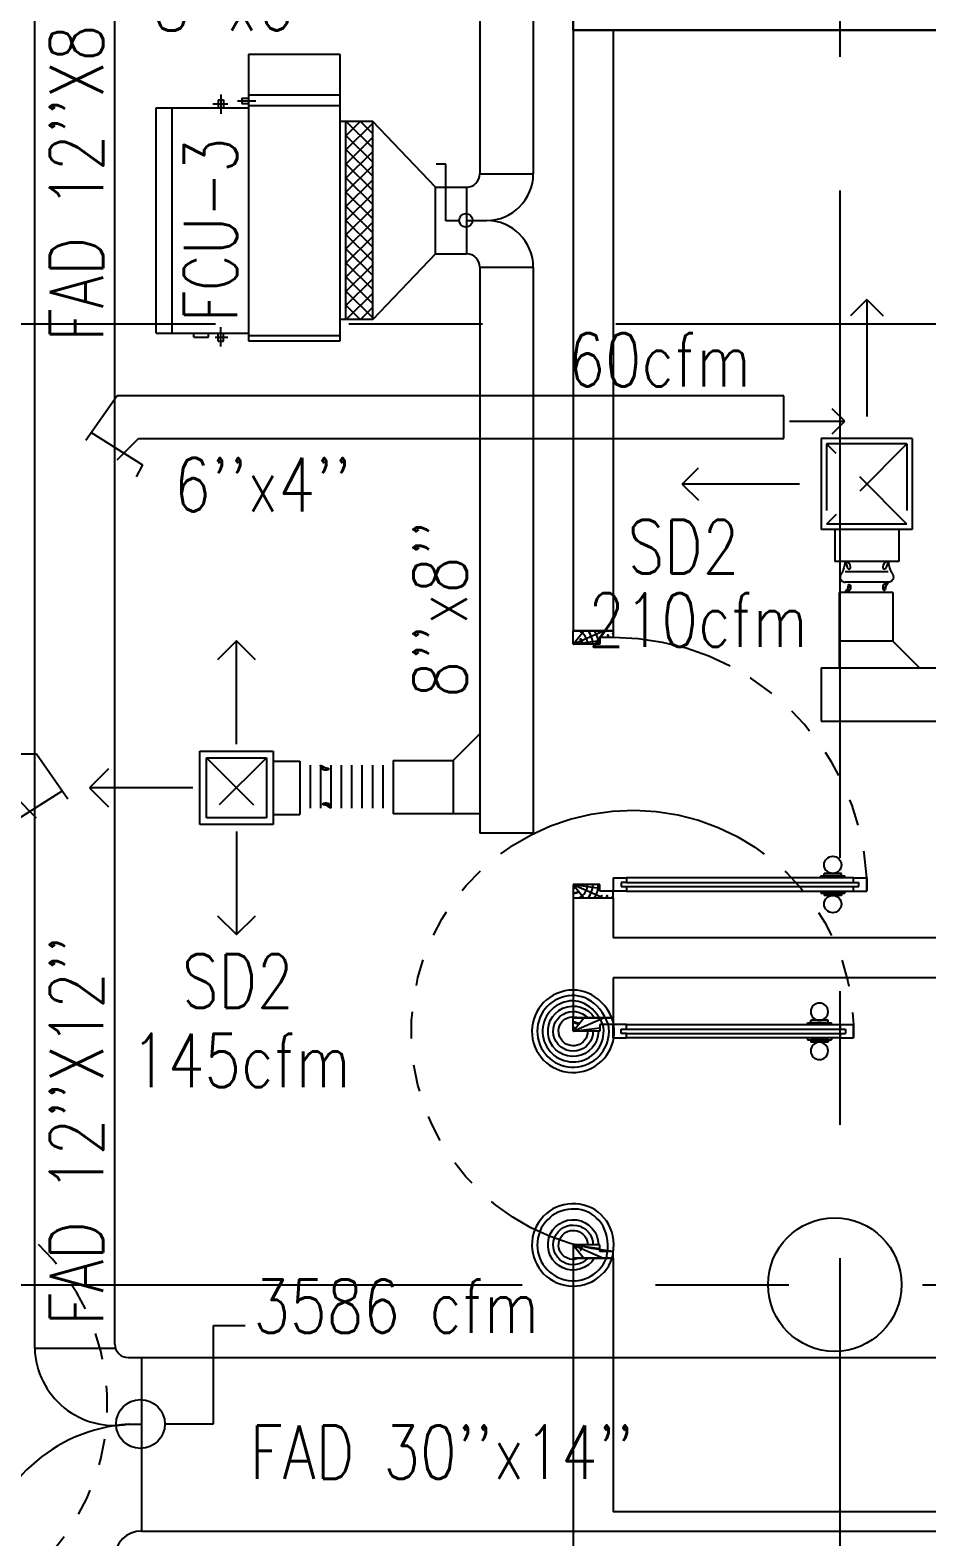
# Model space of a CAD drawing. Extents: x 417866029 to 417866302, y 43498040 to 43498122.
# Drawn here: x 417866090.14 to 417866093.5, y 43498060.14 to 43498065.79 of the extents above; entities that cross this region are included whole.
import ezdxf

# ---------------------------------------------------------------- set-up
doc = ezdxf.new("R2010")
doc.units = 0
doc.header["$MEASUREMENT"] = 0
doc.linetypes.add('CENTERX2', pattern=[4, 2.5, -0.5, 0.5, -0.5])
doc.linetypes.add('HIDDEN', pattern=[0.375, 0.25, -0.125])
doc.layers.get('0').update_dxf_attribs({"linetype": 'CONTINUOUS'})
for name, color, linetype in [('AXES', 11, 'CENTERX2'), ('COL', 7, 'CONTINUOUS'), ('DOOR', 9, 'CONTINUOUS'), ('DUCT', 6, 'CONTINUOUS'), ('FCU', 6, 'CONTINUOUS'), ('M-AC-FLEX', 7, 'CONTINUOUS'), ('M-EGU.', 2, 'CONTINUOUS'), ('M-TEXT', 2, 'CONTINUOUS'), ('WALL', 9, 'CONTINUOUS')]:
    doc.layers.add(name, color=color, linetype=linetype)
doc.styles.add('ROMANS', font='ROMANS.shx', dxfattribs={"width": 0.6})

# ---------------------------------------------------------------- blocks, each defined once
blk = doc.blocks.new('DOOR90')
at = {"layer": 'DOOR', "color": 7, "linetype": 'ByBlock'}
for p, q in [((-150, 0), (0, 0)), ((-150, 0), (-150, -25)), ((0, -50), (-113.7099299924448, 0)), ((0, -50), (-40.1457343158545, 0)), ((0, -50), (0, 0)), ((-1000, -25), (-1050, -25)), ((-1050, -75), (-1050, -25)), ((-1050, -25), (-1050, -75)), ((-1000, -41.9999999999709), (-1020, -41.9999999999709)), ((-1020, -42), (-1020, -58)), ((-1000, -25), (-1000, -41.9999999999709)), ((-877.6424572214019, -17.79999999995925), (-967.6424572214019, -17.79999999995925)), ((-967.6424572214019, -25), (-967.6424572214019, -17.79999999995925)), ((-955.0424572214251, -8.799999999959255), (-890.2424572213786, -8.799999999959255)), ((-955.0424572214251, -17.79999999995925), (-955.0424572214251, -8.799999999959255)), ((-955.0424572214251, -17.79999999995925), (-890.2424572213786, -17.79999999995925)), ((-890.2424572213786, -17.79999999995925), (-890.2424572213786, -8.799999999959255)), ((-877.6424572214019, -25), (-877.6424572214019, -17.79999999995925)), ((-200, -25), (-150, -25)), ((-200, -42), (-200, -25)), ((-180, -42), (-200, -42)), ((-180, -58), (-180, -42)), ((-150, -25), (-100, -25)), ((-150, -75), (-150, -25)), ((-100, -25), (-100, -50)), ((0, -50), (-100, -36.64271395650576)), ((-100, -50), (0, -50)), ((-1000, -75), (-1050, -74.99999999947613)), ((-1000, -58), (-1020, -58)), ((-1000, -58), (-1000, -75)), ((-967.6424572214019, -75), (-967.6424572214019, -82.20000000004075)), ((-877.6424572214019, -82.20000000004075), (-967.6424572214019, -82.20000000004075)), ((-955.0424572214251, -82.20000000004075), (-890.2424572213786, -82.20000000004075)), ((-955.0424572214251, -82.20000000004075), (-955.0424572214251, -91.20000000004075)), ((-955.0424572214251, -91.20000000004075), (-890.2424572213786, -91.20000000004075)), ((-890.2424572213786, -82.20000000004075), (-890.2424572213786, -91.20000000004075)), ((-877.6424572214019, -75), (-877.6424572214019, -82.20000000004075)), ((-200, -58), (-180, -58)), ((-200, -75), (-200, -58)), ((-150, -75), (-200, -75)), ((-150, -875), (-100, -875)), ((-150, -900), (-150, -875)), ((-150, -900), (0, -900)), ((0, -900), (-150, -900)), ((0, -850), (-113.7099299924448, -900)), ((-100, -875), (-100, -850)), ((0, -850), (-100, -863.3572860434942)), ((-100, -850), (0, -850)), ((0, -850), (-40.1457343158545, -900)), ((0, -850), (0, -900))]:
    blk.add_line(p, q, dxfattribs=at)
at = {"layer": 'DOOR', "linetype": 'ByBlock'}
for p, q in [((-200, -25), (-1000, -25)), ((-200, -42), (-1000, -41.9999999999709)), ((-200, -58), (-1000, -58)), ((-1000, -75), (-200, -75))]:
    blk.add_line(p, q, dxfattribs=at)
at = {"layer": 'DOOR', "color": 7, "linetype": 'ByBlock'}
for centre in [(-922.6424572214019, 23.53094421501737), (-922.6424572214019, -123.5309442149592)]:
    blk.add_circle(centre, 32.39999999998526, dxfattribs=at)
for centre, radius, start, end in [((0, -50), 154.4019578127773, 161.1052885482714, 166.2857707768669), ((0, -50), 94.40195781277725, 148.0181880328085, 180), ((0, -50), 134.4019578127773, 158.159849394549, 169.2800236450682), ((0, -50), 114.4019578127773, 154.0838418822192, 167.37742587102), ((0, -50), 74.40195781277725, 137.7764264185456, 180), ((0, -50), 54.40195781277725, 113.2073828924446, 180), ((0, -50), 34.40195781277725, 90, 180), ((0, -50), 14.40195781277725, 90, 180), ((0, -850), 154.4019578127773, 193.7142292231331, 198.8947114517286), ((0, -850), 134.4019578127773, 190.7199763549318, 201.840150605451), ((0, -850), 94.40195781277725, 180, 211.9818119671915), ((0, -850), 74.40195781277725, 180, 222.2235735814543), ((0, -850), 54.40195781277725, 180, 246.7926171075554), ((0, -850), 34.40195781277725, 180, 270), ((0, -850), 14.40195781277725, 180, 270)]:
    blk.add_arc(centre, radius, start, end, dxfattribs=at)
at = {"layer": 'DOOR', "linetype": 'HIDDEN', "ltscale": 0.5}
blk.add_arc((-222.2222222220153, -49.99999999976717), 828.155208510499, 178.270116378131, 275.0030377036063, dxfattribs=at)
blk = doc.blocks.new('DOOR-10')
at = {"layer": 'DOOR', "color": 0, "linetype": 'ByBlock'}
for p, q in [((-25.69739139656303, 1099.999999999069), (-75.69739139656303, 1099.999999999069)), ((-75.69739139656303, 1099.999999999069), (-25.69739139656303, 1099.999999999069)), ((-75.69739139656303, 1049.999999999069), (-75.69739139603917, 1099.999999999098)), ((-25.69739139656303, 1049.999999999069), (-25.69739139656303, 1099.999999999069)), ((-75.69739139656303, 1017.642457220471), (-82.89739139663288, 1017.642457220471)), ((-82.89739139663288, 927.6424572204705), (-82.89739139663288, 1017.642457220471)), ((-58.69739139656303, 1049.999999999069), (-75.69739139656303, 1049.999999999069)), ((-42.69739139656303, 1069.999999999069), (-58.69739139656303, 1069.999999999069)), ((-58.69739139656303, 1049.999999999069), (-58.69739139656303, 1069.999999999069)), ((-42.69739139656303, 1049.999999999069), (-42.69739139656303, 1069.999999999069)), ((-25.69739139656303, 1049.999999999069), (-42.69739139656303, 1049.999999999069)), ((-25.69739139656303, 1017.642457220471), (-18.49739139649319, 1017.642457220471)), ((-18.49739139649319, 927.6424572204705), (-18.49739139649319, 1017.642457220471)), ((-82.89739139663288, 1005.042457220465), (-91.89739139663288, 1005.042457220465)), ((-91.89739139663288, 1005.042457220465), (-91.89739139663288, 940.2424572204764)), ((-82.89739139663288, 1005.042457220465), (-82.89739139663288, 940.2424572204764)), ((-18.49739139649319, 1005.042457220465), (-9.497391396493185, 1005.042457220465)), ((-18.49739139649319, 1005.042457220465), (-18.49739139649319, 940.2424572204764)), ((-9.497391396493185, 1005.042457220465), (-9.497391396493185, 940.2424572204764)), ((-82.89739139663288, 940.2424572204764), (-91.89739139663288, 940.2424572204764)), ((-75.69739139656303, 927.6424572204705), (-82.89739139663288, 927.6424572204705)), ((-25.69739139656303, 927.6424572204705), (-18.49739139649319, 927.6424572204705)), ((-18.49739139649319, 940.2424572204764), (-9.497391396493185, 940.2424572204764)), ((-75.69739139534067, 200), (-58.69739139534067, 200)), ((-75.69739139534067, 150), (-75.69739139534067, 200)), ((-58.69739139534067, 200), (-58.69739139534067, 180)), ((-58.69739139534067, 180), (-42.69739139534067, 180)), ((-42.69739139534067, 200), (-25.69739139534067, 200)), ((-42.69739139534067, 180), (-42.69739139534067, 200)), ((-25.69739139534067, 200), (-25.69739139534067, 150)), ((-1000.697391395341, 0), (-1000.697391395341, 150)), ((-1000.697391395341, 150), (-975.6973913953407, 150)), ((-1000.697391395341, 150), (-1000.697391395341, 0)), ((-975.6973913953407, 150), (-975.6973913953407, 100)), ((-75.69739139534067, 150), (-25.69739139534067, 150)), ((-0.6973913953406736, 150), (-25.69739139534067, 150)), ((-25.69739139534067, 150), (-25.69739139534067, 100)), ((-975.6973913953407, 100), (-950.6973913953407, 100)), ((-950.6973913953407, 100), (-950.6973913953407, 0)), ((-50.69739139534067, 100), (-50.69739139534067, 0)), ((-25.69739139534067, 100), (-50.69739139534067, 100)), ((-950.6973913953407, 0), (-1000.697391395341, 0)), ((-50.69739139534067, 0), (-0.6973913953406736, 0))]:
    blk.add_line(p, q, dxfattribs=at)
at = {"layer": 'DOOR', "linetype": 'ByBlock'}
for p, q in [((-75.69739139656303, 1049.999999999069), (-75.69739139534067, 200)), ((-58.69739139534067, 200), (-58.69739139656303, 1049.999999999069)), ((-42.69739139534067, 200), (-42.69739139656303, 1049.999999999069)), ((-25.69739139534067, 200), (-25.69739139656303, 1049.999999999069))]:
    blk.add_line(p, q, dxfattribs=at)
at = {"layer": 'DOOR', "color": 9, "linetype": 'ByBlock'}
for p, q in [((-950.6973913953407, 0), (-1000.697391395341, 113.7099299924448)), ((-50.69739139534067, 0), (-0.6973913953406736, 113.7099299924448)), ((-0.6973913953406736, 0), (-0.6973913953406736, 150)), ((-950.6973913953407, 0), (-964.0546774388058, 100)), ((-50.69739139534067, 0), (-37.34010535187554, 100)), ((-950.6973913953407, 0), (-1000.697391395341, 40.1457343158545)), ((-50.69739139534067, 0), (-0.6973913953406736, 40.1457343158545))]:
    blk.add_line(p, q, dxfattribs=at)
at = {"layer": 'DOOR', "color": 0, "linetype": 'ByBlock'}
for centre in [(-124.2283356115222, 972.6424572204705), (22.83355281845434, 972.6424572204705)]:
    blk.add_circle(centre, 32.39999999998526, dxfattribs=at)
at = {"layer": 'DOOR', "linetype": 'HIDDEN', "ltscale": 0.5}
blk.add_arc((-23.39897476031911, 149.138342134087), 952.2988064575108, 93.14815770431052, 179.9481576940245, dxfattribs=at)
at = {"layer": 'DOOR', "color": 9, "linetype": 'ByBlock'}
for centre, radius, start, end in [((-950.6973913953407, 0), 154.4019578127773, 103.7142292212167, 108.8947114515936), ((-950.6973913953407, 0), 134.4019578127773, 100.7199763555959, 111.8401506085482), ((-50.69739139534067, 0), 134.4019578127773, 68.15984939145177, 79.28002364440412), ((-50.69739139534067, 0), 154.4019578127773, 71.10528854840643, 76.28577077878333), ((-950.6973913953407, 0), 94.40195781277725, 90, 121.981811965689), ((-950.6973913953407, 0), 74.40195781277725, 90, 132.2235735847074), ((-50.69739139534067, 0), 94.40195781277725, 58.01818803431096, 90), ((-50.69739139534067, 0), 74.40195781277725, 47.7764264152926, 90), ((-50.69739139534067, 0), 114.4019578127773, 64.0838418833441, 77.3774258719247), ((-950.6973913953407, 0), 54.40195781277725, 90, 156.7926171089788), ((-950.6973913953407, 0), 34.40195781277725, 90, 180), ((-950.6973913953407, 0), 14.40195781277725, 90, 180), ((-50.69739139534067, 0), 54.40195781277725, 23.20738289102122, 90), ((-50.69739139534067, 0), 34.40195781277725, 0, 90), ((-50.69739139534067, 0), 14.40195781277725, 0, 90)]:
    blk.add_arc(centre, radius, start, end, dxfattribs=at)
blk = doc.blocks.new('*X42')
at = {"color": 0}
for p, q in [((16890.47746209932, -2466.570672882412), (16943.4517006644, -2413.596434317336)), ((16890.47746209932, -2519.603681471403), (16990.47746209933, -2419.603681471401)), ((16990.47746209933, -2512.466117304769), (16891.6077791119, -2413.596434317336)), ((16990.47746209933, -2459.433108715778), (16944.64078770089, -2413.596434317336)), ((16990.47746209933, -2565.49912589376), (16890.47746209932, -2465.499125893757)), ((16890.47746209932, -2572.636690060394), (16990.47746209933, -2472.636690060392)), ((16990.47746209933, -2618.532134482751), (16890.47746209932, -2518.532134482748)), ((16890.47746209932, -2625.669698649385), (16990.47746209933, -2525.669698649383)), ((16990.47746209933, -2671.565143071742), (16890.47746209932, -2571.565143071739)), ((16890.47746209932, -2678.702707238376), (16990.47746209933, -2578.702707238374)), ((16990.47746209933, -2724.598151660733), (16890.47746209932, -2624.59815166073)), ((16890.47746209932, -2731.735715827367), (16990.47746209933, -2631.735715827365)), ((16990.47746209933, -2777.631160249724), (16890.47746209932, -2677.631160249721)), ((16890.47746209932, -2784.768724416358), (16990.47746209933, -2684.768724416357)), ((16990.47746209933, -2830.664168838715), (16890.47746209932, -2730.664168838713)), ((16890.47746209932, -2837.801733005349), (16990.47746209933, -2737.801733005348)), ((16990.47746209933, -2883.697177427706), (16890.47746209932, -2783.697177427704)), ((16890.47746209932, -2890.83474159434), (16990.47746209933, -2790.834741594339)), ((16990.47746209933, -2936.730186016697), (16890.47746209932, -2836.730186016694)), ((16890.47746209932, -2943.867750183331), (16990.47746209933, -2843.86775018333)), ((16990.47746209933, -2989.763194605689), (16890.47746209932, -2889.763194605686)), ((16890.47746209932, -2996.900758772323), (16990.47746209933, -2896.900758772321)), ((16990.47746209933, -3042.796203194679), (16890.47746209932, -2942.796203194677)), ((16890.47746209932, -3049.933767361314), (16990.47746209933, -2949.933767361312)), ((16990.47746209933, -3095.82921178367), (16890.47746209932, -2995.829211783668)), ((16890.47746209932, -3102.966775950305), (16990.47746209933, -3002.966775950303)), ((16990.47746209933, -3148.862220372662), (16890.47746209932, -3048.862220372659)), ((16943.52866745501, -3154.946434317336), (16890.47746209932, -3101.89522896165)), ((16891.53081232129, -3154.946434317336), (16990.47746209933, -3055.999784539294)), ((16944.56382091028, -3154.946434317336), (16990.47746209933, -3109.032793128285))]:
    blk.add_line(p, q, dxfattribs=at)
blk = doc.blocks.new('WHE06')
at = {"color": 3}
for p, q in [((688.9750000238419, 621.5), (346.0749999880791, 621.5)), ((346.0749999880791, 621.5), (346.0749999880791, 469.1000000014901)), ((688.9750000238419, 469.1000000014901), (688.9750000238419, 621.5)), ((232.1000000238419, 452.25), (232.1000000238419, 422.25)), ((232.1000000238419, 452.25), (252.1000000238419, 452.25)), ((242.1000000238419, 472.1842434704304), (242.1000000238419, 399.4801759719849)), ((252.1000000238419, 452.25), (252.1000000238419, 422.25)), ((321.0749999880791, 457.6499999985099), (321.0749999880791, 437.6499999985099)), ((321.0749999880791, 457.6499999985099), (346.0749999880791, 457.6499999985099)), ((60.32499998807907, -422.25), (60.32499998807907, 422.25)), ((212.2971614003181, 437.25), (269.0589052438736, 437.25)), ((304.9940044879913, 447.6499999985099), (373.2827185988426, 447.6499999985099)), ((321.0749999880791, 437.6499999985099), (346.0749999880791, 437.6499999985099)), ((346.0749999880791, 430.4178223386407), (688.9750000238419, 430.4178223386407)), ((811.1999999880791, 370.6749999970198), (688.9750000238419, 370.6749999970198)), ((711.1999999880791, -370.6749999970198), (711.1999999880791, 370.6749999970198)), ((811.1999999880791, -370.6749999970198), (811.1999999880791, 370.6749999970198)), ((811.1999999880791, -370.6749999970198), (688.9750000238419, -370.6749999970198)), ((141.6357128024101, -437.25), (141.6357128024101, -422.25)), ((141.6357128024101, -437.25), (196.5700032711029, -437.25)), ((196.5700032711029, -437.25), (196.5700032711029, -422.25)), ((221.3790392279625, -437.25), (269.0589052438736, -437.25)), ((232.1000000238419, -452.25), (232.1000000238419, -422.25)), ((242.1000000238419, -472.1842434704304), (242.1000000238419, -399.4801759719849)), ((252.1000000238419, -452.25), (252.1000000238419, -422.25)), ((346.0749999880791, -430.4178223386407), (688.9750000238419, -430.4178223386407)), ((232.1000000238419, -452.25), (252.1000000238419, -452.25))]:
    blk.add_line(p, q, dxfattribs=at)
at = {"color": 6}
for p, q in [((346.0749999880791, 469.1000000014901), (346.0749999880791, -450.8250000029802)), ((688.9750000238419, 469.1000000014901), (346.0749999880791, 469.1000000014901)), ((688.9750000238419, -450.8250000029802), (688.9750000238419, 469.1000000014901)), ((0, -422.25), (0, 422.25)), ((0, 422.25), (346.0749999880791, 422.25)), ((0, -422.25), (346.0749999880791, -422.25)), ((346.0749999880791, -450.8250000029802), (688.9750000238419, -450.8250000029802))]:
    blk.add_line(p, q, dxfattribs=at)
at = {"color": 11}
blk.add_blockref('*X42', (-16179.27746212482, 2784.271434314549), dxfattribs=at)

msp = doc.modelspace()

# ---------------------------------------------------------------- linework, layer by layer
at = {"layer": 'AXES'}
for p, q in [((417866093.1736888, 43498046.68641482), (417866093.1736888, 43498105.25641482)), ((417866040.3336889, 43498064.68641482), (417866098.5736889, 43498064.68641482)), ((417866029.482244, 43498061.08641482), (417866098.5736889, 43498061.08641482))]:
    msp.add_line(p, q, dxfattribs=at)
at = {"layer": 'COL'}
msp.add_lwpolyline([(417866097.0236889, 43498065.98641482), (417866092.1736888, 43498065.98641482), (417866092.1736888, 43498065.78641482), (417866097.0236889, 43498065.78641482)], close=True, dxfattribs=at)
at = {"layer": 'DUCT', "linetype": 'ByBlock'}
for p, q in [((417866091.8244492, 43498071.68295361), (417866091.8244492, 43498065.2484734)), ((417866092.0244492, 43498071.68295361), (417866092.0244492, 43498065.2484734)), ((417866090.4566781, 43498060.86460333), (417866090.4566782, 43498070.38998388)), ((417866090.1566781, 43498060.84766274), (417866090.1566781, 43498066.74110088)), ((417866091.6584898, 43498065.1984734), (417866091.4228207, 43498065.4441484)), ((417866091.8244492, 43498065.2484734), (417866092.0244492, 43498065.2484734)), ((417866091.6584898, 43498064.9484734), (417866091.6584898, 43498065.1984734)), ((417866091.6584898, 43498065.1984734), (417866091.7744492, 43498065.1984734)), ((417866091.7744492, 43498065.1984734), (417866091.7744492, 43498064.9484734)), ((417866091.7744492, 43498065.0734734), (417866091.8494492, 43498065.0734734)), ((417866091.6584898, 43498064.9484734), (417866091.4228207, 43498064.7027984)), ((417866091.6584898, 43498064.9484734), (417866091.7744492, 43498064.9484734)), ((417866091.8244492, 43498064.8984734), (417866091.8244492, 43498062.77840634)), ((417866091.8244492, 43498064.8984734), (417866092.0244492, 43498064.8984734)), ((417866092.0244492, 43498064.8984734), (417866092.0244492, 43498062.77840634)), ((417866093.1032888, 43498063.39820933), (417866094.1736888, 43498063.39820933)), ((417866093.1032888, 43498063.39820933), (417866093.1032888, 43498063.19820933)), ((417866093.1032888, 43498063.19820933), (417866094.2236888, 43498063.19820933)), ((417866092.0244492, 43498062.77840634), (417866091.8244492, 43498062.77840634)), ((417866090.8267677, 43498060.56550414), (417866090.8267677, 43498060.93407793)), ((417866090.8267677, 43498060.93407793), (417866090.9456686, 43498060.93407793)), ((417866090.4566781, 43498060.84766274), (417866090.1566781, 43498060.84766274)), ((417866090.5066781, 43498060.81460334), (417866099.2236888, 43498060.81460334)), ((417866090.5566781, 43498060.81460334), (417866090.5566781, 43498060.16460334)), ((417866090.5066781, 43498060.56460334), (417866090.5566781, 43498060.56460334)), ((417866090.6444797, 43498060.56550414), (417866090.8267677, 43498060.56550414)), ((417866090.5566781, 43498060.16460334), (417866099.2236888, 43498060.16460334))]:
    msp.add_line(p, q, dxfattribs=at)
at = {"layer": 'DUCT', "color": 2, "linetype": 'ByBlock'}
for p, q in [((417866091.6963512, 43498065.28393573), (417866091.66084, 43498065.28393573)), ((417866091.6963512, 43498065.07256936), (417866091.6963512, 43498065.28393573)), ((417866091.7451797, 43498065.07256936), (417866091.6963512, 43498065.07256936))]:
    msp.add_line(p, q, dxfattribs=at)
at = {"layer": 'DUCT'}
for p, q in [((417866090.4655281, 43498064.41727519), (417866090.3479369, 43498064.24933771)), ((417866092.9623642, 43498064.41727519), (417866090.4655281, 43498064.41727519)), ((417866092.9623642, 43498064.25727519), (417866092.9623642, 43498064.41727519)), ((417866090.3685458, 43498064.27877019), (417866090.5600142, 43498064.15862433)), ((417866090.4655281, 43498064.17727519), (417866090.5455281, 43498064.25727519)), ((417866090.5455281, 43498064.25727519), (417866092.9623642, 43498064.25727519)), ((417866090.5600142, 43498064.15862433), (417866090.5369959, 43498064.11347082)), ((417866093.1713834, 43498063.39820933), (417866093.1713835, 43498063.67969912)), ((417866093.3713835, 43498063.67969912), (417866093.1713835, 43498063.67969912)), ((417866093.3713835, 43498063.67969912), (417866093.3713834, 43498063.49820924)), ((417866093.3713834, 43498063.49820924), (417866093.1713834, 43498063.49820936)), ((417866093.4713835, 43498063.39820933), (417866093.3713834, 43498063.4982093)), ((417866091.8244492, 43498063.15072013), (417866091.7244492, 43498063.05072013)), ((417866089.2186189, 43498063.07530808), (417866090.1638635, 43498063.07530808)), ((417866090.1638635, 43498063.07530808), (417866090.2814546, 43498062.9073706)), ((417866091.4997162, 43498063.05072015), (417866091.7244493, 43498063.05072013)), ((417866091.4997162, 43498063.05072015), (417866091.4997162, 43498062.85072013)), ((417866091.7244493, 43498063.05072013), (417866091.7244492, 43498062.85072013)), ((417866090.2608458, 43498062.93680308), (417866090.0693773, 43498062.81665722)), ((417866090.1638635, 43498062.83530808), (417866090.0838635, 43498062.91530808)), ((417866091.8244492, 43498062.85072013), (417866091.4997162, 43498062.85072013))]:
    msp.add_line(p, q, dxfattribs=at)
at = {"layer": 'DUCT', "color": 2, "linetype": 'ByBlock'}
msp.add_circle((417866091.7718122, 43498065.0740469), 0.02512731383962091, dxfattribs=at)
at = {"layer": 'DUCT', "linetype": 'ByBlock'}
msp.add_circle((417866090.5530182, 43498060.56550414), 0.0914007900743738, dxfattribs=at)
for centre, radius, start, end in [((417866091.7744492, 43498065.2484734), 0.05, 270, 0), ((417866091.8494492, 43498065.2484734), 0.175, 270, 0), ((417866091.8494492, 43498064.8984734), 0.175, 0, 90), ((417866091.7744492, 43498064.8984734), 0.05, 0, 90), ((417866090.4548119, 43498060.85838673), 0.2983266420016004, 182.0600642929489, 280.0121478805221), ((417866090.5066781, 43498060.86460333), 0.05, 180, 270), ((417866090.5466259, 43498059.96816079), 0.5977788414619214, 93.83176463764833, 170.7156174116236), ((417866090.5566781, 43498060.06460334), 0.1, 90, 180)]:
    msp.add_arc(centre, radius, start, end, dxfattribs=at)
at = {"layer": 'M-AC-FLEX', "color": 11}
for p, q in [((417866093.3541857, 43498063.79601532), (417866093.1931918, 43498063.79601532)), ((417866093.3541857, 43498063.75701535), (417866093.1931918, 43498063.75701535)), ((417866093.3541857, 43498063.7186991), (417866093.1931918, 43498063.7186991)), ((417866093.3541857, 43498063.7186991), (417866093.1931918, 43498063.7186991)), ((417866093.3541857, 43498063.67969912), (417866093.1931918, 43498063.67969912)), ((417866091.1500837, 43498063.03352241), (417866091.1500837, 43498062.87252851)), ((417866091.1890837, 43498063.03352241), (417866091.1890837, 43498062.87252851)), ((417866091.2273999, 43498063.03352241), (417866091.2273999, 43498062.87252851)), ((417866091.2273999, 43498063.03352241), (417866091.2273999, 43498062.87252851)), ((417866091.2663999, 43498063.03352241), (417866091.2663999, 43498062.87252851)), ((417866091.2663999, 43498063.03352241), (417866091.2663999, 43498062.87252851)), ((417866091.3047161, 43498063.03352241), (417866091.3047161, 43498062.87252851)), ((417866091.3437161, 43498063.03352241), (417866091.3437161, 43498062.87252851)), ((417866091.3827161, 43498063.03352241), (417866091.3827161, 43498062.87252851)), ((417866091.4217162, 43498063.03352241), (417866091.4217162, 43498062.87252851)), ((417866091.4607161, 43498063.03352241), (417866091.4607161, 43498062.87252851))]:
    msp.add_line(p, q, dxfattribs=at)
at = {"layer": 'M-AC-FLEX'}
for points in [[(417866093.1931918, 43498063.79601532, -1), (417866093.1931918, 43498063.75701535, 1.018005099723095), (417866093.1931918, 43498063.7186991)], [(417866093.3541857, 43498063.79601532, 1), (417866093.3541857, 43498063.75701535, -1.01800509972273), (417866093.3541857, 43498063.7186991)], [(417866091.1500837, 43498063.03352241, 1), (417866091.1890837, 43498063.03352241, -1.01800509972273), (417866091.2273999, 43498063.03352241)], [(417866091.4217162, 43498063.03352241, -0.9999999999999997), (417866091.3827161, 43498063.03352241, 0.9999999999999997), (417866091.3437161, 43498063.03352241, -0.9999999999999997), (417866091.3047161, 43498063.03352241, 1.01800509972273), (417866091.2663999, 43498063.03352241)], [(417866091.3827161, 43498063.03352241, 1), (417866091.4217162, 43498063.03352241, -0.9999999999999997), (417866091.4607161, 43498063.03352241)], [(417866091.4997162, 43498063.03352241, -1), (417866091.4607161, 43498063.03352241, 0.9999999999999997), (417866091.4217162, 43498063.03352241)], [(417866091.4607161, 43498063.03352241, 1), (417866091.4997162, 43498063.03352241)], [(417866091.4997162, 43498063.03352241, -0.0008742000190473579), (417866091.4997162, 43498063.0335906, -0.0008742000190473579)], [(417866091.1500837, 43498062.87252851, -1), (417866091.1890837, 43498062.87252851, 1.018005099723095), (417866091.2273999, 43498062.87252851)], [(417866091.4217162, 43498062.87252851, 0.9999999999999997), (417866091.3827161, 43498062.87252851, -0.9999999999999997), (417866091.3437161, 43498062.87252851, 1), (417866091.3047161, 43498062.87252851, -1.018005099723095), (417866091.2663999, 43498062.87252851)], [(417866091.3827161, 43498062.87252851, -1), (417866091.4217162, 43498062.87252851, 0.9999999999999997), (417866091.4607161, 43498062.87252851)], [(417866091.4997162, 43498062.87252851, 1), (417866091.4607161, 43498062.87252851, -0.9999999999999997), (417866091.4217162, 43498062.87252851)], [(417866091.4607161, 43498062.87252851, -1), (417866091.4997162, 43498062.87252851)]]:
    msp.add_lwpolyline(points, format="xyb", dxfattribs=at)
for centre, radius, start, end in [((417866093.1931978, 43498063.69919907), 0.0195000009375944, 298.4313693136773, 90.01776873735042), ((417866093.1931978, 43498063.69919907), 0.0195000009375944, 298.4313693136773, 90.01776873735042), ((417866093.1931978, 43498063.69919907), 0.0195000009375944, 269.9822312626495, 61.56863068632271), ((417866093.1931978, 43498063.69919907), 0.0195000009375944, 269.9822312626495, 61.56863068632271), ((417866093.3541857, 43498063.69919907), 0.01949999999998908, 89.99999999999999, 241.5686377089258), ((417866093.3541857, 43498063.69919907), 0.01949999999998908, 118.4313622910742, 270), ((417866091.2469, 43498063.0335224), 0.01949999999998908, 180, 331.5686377089257), ((417866091.2469, 43498063.0335224), 0.01949999999998908, 208.4313622910742, 0), ((417866091.2469, 43498062.87253451), 0.0195000009375944, 28.43136931367732, 180.0177687373505), ((417866091.2469, 43498062.87253451), 0.0195000009375944, 28.43136931367732, 180.0177687373505), ((417866091.2469, 43498062.87253451), 0.0195000009375944, 359.9822312626496, 151.5686306863227), ((417866091.2469, 43498062.87253451), 0.0195000009375944, 359.9822312626496, 151.5686306863227)]:
    msp.add_arc(centre, radius, start, end, dxfattribs=at)
at = {"layer": 'M-EGU.'}
for p, q in [((417866093.2736889, 43498064.77761365), (417866093.2125949, 43498064.71651974)), ((417866093.2736889, 43498064.77761365), (417866093.2736889, 43498064.33880674)), ((417866093.2736889, 43498064.77761365), (417866093.3347828, 43498064.71651974)), ((417866093.1911864, 43498064.32124434), (417866093.1440464, 43498064.36838432)), ((417866092.9837325, 43498064.32124434), (417866093.1911864, 43498064.32124434)), ((417866093.1440464, 43498064.27410436), (417866093.1911864, 43498064.32124434)), ((417866093.1032891, 43498064.25681454), (417866093.1032891, 43498063.91601512)), ((417866093.4440886, 43498064.25681454), (417866093.1032891, 43498064.25681454)), ((417866093.4440886, 43498064.25681454), (417866093.4440886, 43498063.91601512)), ((417866092.58249, 43498064.08641483), (417866092.643584, 43498064.14750875)), ((417866093.0212969, 43498064.08641483), (417866092.58249, 43498064.08641483)), ((417866092.58249, 43498064.08641483), (417866092.643584, 43498064.02532091)), ((417866093.4440886, 43498063.91601512), (417866093.1032891, 43498063.91601512)), ((417866093.153689, 43498063.91601512), (417866093.153689, 43498063.79601532)), ((417866093.3936886, 43498063.91601512), (417866093.3936886, 43498063.79601532)), ((417866093.3936886, 43498063.79601532), (417866093.153689, 43498063.79601532)), ((417866093.3690782, 43498063.79601532), (417866093.1690781, 43498063.79601532)), ((417866090.9125838, 43498063.49841482), (417866090.841873, 43498063.42770414)), ((417866090.9125838, 43498063.11223245), (417866090.9125838, 43498063.49841482)), ((417866090.9832944, 43498063.42770414), (417866090.9125838, 43498063.49841482)), ((417866090.7750837, 43498063.08591482), (417866091.0500838, 43498063.08591482)), ((417866090.7750837, 43498062.81091482), (417866090.7750837, 43498063.08591482)), ((417866091.0500838, 43498063.08591482), (417866091.0500838, 43498062.81091482)), ((417866091.0500838, 43498063.04841482), (417866091.1500837, 43498063.04841482)), ((417866091.1500837, 43498063.04841482), (417866091.1500837, 43498062.84841482)), ((417866090.4332944, 43498063.0191255), (417866090.3625838, 43498062.94841482)), ((417866090.7487661, 43498062.94841482), (417866090.3625838, 43498062.94841482)), ((417866090.3625838, 43498062.94841482), (417866090.4332944, 43498062.87770414)), ((417866091.0500838, 43498062.81091482), (417866090.7750837, 43498062.81091482)), ((417866091.0500838, 43498062.84841482), (417866091.1500837, 43498062.84841482)), ((417866090.9125838, 43498062.78459719), (417866090.9125838, 43498062.39841482)), ((417866090.841873, 43498062.4691255), (417866090.9125838, 43498062.39841482)), ((417866090.9125838, 43498062.39841482), (417866090.9832944, 43498062.4691255))]:
    msp.add_line(p, q, dxfattribs=at)
at = {"layer": 'M-EGU.', "linetype": 'HIDDEN'}
for p, q in [((417866093.4240886, 43498064.23681457), (417866093.1232891, 43498063.93601508)), ((417866093.4240886, 43498063.93601508), (417866093.1232891, 43498064.23681457)), ((417866093.1232891, 43498064.23681457), (417866093.1232891, 43498063.93601508)), ((417866093.4240886, 43498064.23681457), (417866093.1232891, 43498064.23681457)), ((417866093.4240886, 43498064.23681457), (417866093.4240886, 43498063.93601508)), ((417866093.4240886, 43498063.93601508), (417866093.1232891, 43498063.93601508)), ((417866090.8000838, 43498062.83591482), (417866090.8000838, 43498063.06091482)), ((417866090.8000838, 43498063.06091482), (417866091.0250837, 43498062.83591482)), ((417866091.0250837, 43498063.06091482), (417866090.8000838, 43498062.83591482)), ((417866090.8000838, 43498063.06091482), (417866091.0250837, 43498063.06091482)), ((417866091.0250837, 43498063.06091482), (417866091.0250837, 43498062.83591482)), ((417866091.0250837, 43498062.83591482), (417866090.8000838, 43498062.83591482))]:
    msp.add_line(p, q, dxfattribs=at)
at = {"layer": 'WALL'}
for p, q in [((417866092.1736888, 43498068.42641482), (417866092.1736888, 43498063.53641482)), ((417866092.3236888, 43498065.78641482), (417866098.4986888, 43498065.78641482)), ((417866092.3236888, 43498065.78641482), (417866092.3236888, 43498063.53641482)), ((417866092.1736888, 43498063.53641482), (417866092.3236888, 43498063.53641482)), ((417866092.1736888, 43498062.53641482), (417866092.3236888, 43498062.53641482)), ((417866092.1736888, 43498062.53641482), (417866092.1736888, 43498062.08641482)), ((417866092.3236888, 43498062.53641482), (417866092.3236888, 43498062.38641482)), ((417866096.5236889, 43498062.38641482), (417866092.3236888, 43498062.38641482)), ((417866096.5236889, 43498062.23641482), (417866092.3236888, 43498062.23641482)), ((417866092.3236888, 43498062.23641482), (417866092.3236888, 43498062.08641482)), ((417866092.1736888, 43498062.08641482), (417866092.3236888, 43498062.08641482)), ((417866092.1736888, 43498061.18641482), (417866092.3236888, 43498061.18641482)), ((417866092.1736888, 43498061.18641482), (417866092.1736888, 43498057.83641482)), ((417866092.3236888, 43498061.18641482), (417866092.3236888, 43498060.23641482)), ((417866096.5236889, 43498060.23641482), (417866092.3236888, 43498060.23641482))]:
    msp.add_line(p, q, dxfattribs=at)
at = {"layer": 'WALL', "linetype": 'ByBlock', "ltscale": 0.3}
msp.add_lwpolyline([(417866092.1736888, 43498065.98641482), (417866097.0236889, 43498065.98641482), (417866097.0236889, 43498065.78641482), (417866092.1736888, 43498065.78641482)], close=True, dxfattribs=at)
at = {"layer": 'WALL'}
msp.add_circle((417866093.1536888, 43498061.08752225), 0.25, dxfattribs=at)

# ---------------------------------------------------------------- block references
at = {"layer": 'DOOR', "color": 0, "linetype": 'ByBlock', "ltscale": 0.3, "xscale": 0.001000002026557922, "yscale": 0.001000002026557922, "zscale": 0.001, "rotation": 270}
msp.add_blockref('DOOR-10', (417866092.1736888, 43498062.53571743), dxfattribs=at)
at = {"layer": 'DOOR', "color": 0, "linetype": 'ByBlock', "yscale": 0.001000002026557922, "zscale": 0.001}
for p, xscale in [((417866092.1736888, 43498062.08641482), -0.0009999871253967285), ((417866089.8236888, 43498060.68641482), 0.0009999871253967285)]:
    msp.add_blockref('DOOR90', p, dxfattribs=dict(at, xscale=xscale))
at = {"layer": 'FCU', "linetype": 'ByBlock', "xscale": 0.0009999871253967285, "yscale": 0.001000002026557922, "zscale": 0.001}
msp.add_blockref('WHE06', (417866090.6116207, 43498065.0734734), dxfattribs=at)

# ---------------------------------------------------------------- texts
at = {"layer": 'M-TEXT', "style": 'ROMANS', "width": 0.8}
for s, p in [("8''x6''", (417866090.6003959, 43498065.78465772)), ('60cfm', (417866092.1554194, 43498064.45180893)), ("6''x4''", (417866090.6789887, 43498063.9840263)), ('SD2', (417866092.3776206, 43498063.75175554)), ('210cfm', (417866092.2298011, 43498063.47704462)), ('SD2', (417866090.7081425, 43498062.12473652)), ('145cfm', (417866090.517963, 43498061.82737312)), ('3586 cfm', (417866090.976216, 43498060.9063751)), ("FAD 30''x14''", (417866090.9626817, 43498060.36013092))]:
    msp.add_text(s, height=0.2, dxfattribs=at).set_placement(p)
at = {"layer": 'M-TEXT', "style": 'ROMANS'}
for s, width, p in [("FAD 12''X8''", 0.8, (417866090.4130988, 43498064.62051388)), ('FCU-3', 0.75, (417866090.9150193, 43498064.69418391)), ("8''x8''", 0.8, (417866091.7755908, 43498063.28572775)), ("FAD 12''X12''", 0.8, (417866090.4130988, 43498060.93410668))]:
    msp.add_text(s, height=0.2, rotation=90, dxfattribs=dict(at, width=width)).set_placement(p)

doc.saveas('drawing.dxf')
